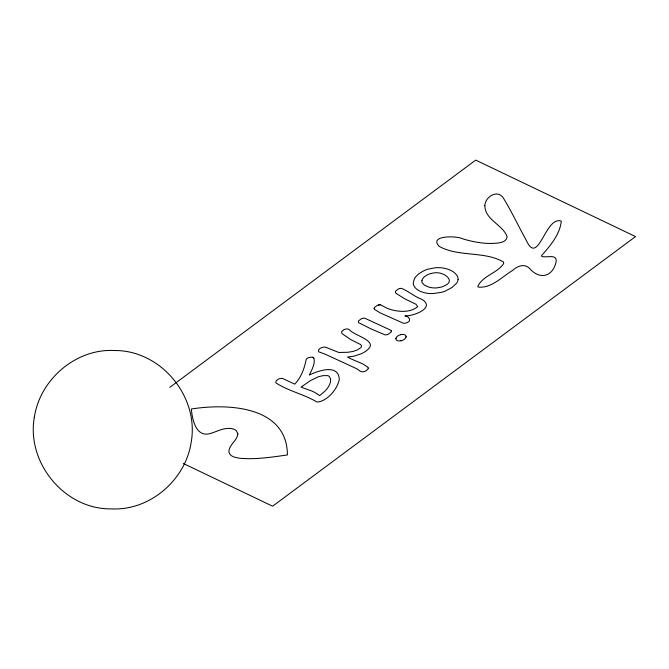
<?xml version="1.0" encoding="UTF-8"?>
<svg xmlns="http://www.w3.org/2000/svg" width="669" height="669" viewBox="0 0 669 669"><rect width="100%" height="100%" fill="white"/><g stroke="black" fill="none" stroke-linecap="round" stroke-linejoin="round"><path stroke-width="1" d="M374.205 308.66L374.255 308.141M302.572 386.046L310.541 380.552L317.934 376.956A19.493 11.072 -17.7 0 1 323.545 375.618L327.927 375.635A10.729 6.088 -17.7 0 1 329.549 376.806C332.225 380.327 329.633 385.068 327.492 388.204A24.368 13.84 -17.7 0 1 324.047 391.909L319.623 395.596L315.333 392.803A35.231 20.003 -17.7 0 0 313.493 391.775A60.427 34.311 -17.7 0 0 311.202 390.788L301.1 387.184L302.237 386.306M169.767 387.393L475.718 160.108L635.55 236.575L272.601 506.207L183.289 463.475M378.47 305.014L379.315 304.872M380.494 304.863L386.665 308.008A36.954 20.982 -17.7 0 0 389.634 309.195C398.481 312.03 410.34 312.908 417.715 306.645L415.917 304.203L404.778 298.834L395.764 293.147L395.379 291.383L398.298 288.991A4.298 2.442 -17.7 0 1 399.527 288.573A4.474 2.542 -17.7 0 1 400.38 288.414A3.955 2.241 -17.7 0 1 401.567 288.389C408.684 291.258 414.588 296.793 421.963 299.369C436.23 308.15 412.154 316.546 404.904 315.852C409.269 316.103 411.836 321.245 406.986 322.65A4.323 2.459 -17.7 0 1 405.765 323.06A4.566 2.592 -17.7 0 1 404.912 323.227L404.502 323.261A3.939 2.241 -17.7 0 1 403.374 323.211L380.117 312.858L374.456 309.346A4.089 2.325 -17.7 0 1 374.648 307.347L377.257 305.407A4.047 2.3 -17.7 0 1 380.435 304.872M313.861 357.974C315.551 363.744 311.637 369.915 309.321 375.05C318.001 370.802 338.464 363.443 339.3 379.331C337.552 388.848 327.961 400.346 318.277 401.969A6.983 3.964 -17.7 0 1 316.73 401.877C303.952 394.258 288.883 391.223 276.238 383.103A4.298 2.442 -17.7 0 1 275.862 382.442L275.954 381.389A4.123 2.341 -17.7 0 1 276.456 380.586L278.429 379.114A4.114 2.333 -17.7 0 1 279.642 378.654L281.356 378.37A4.323 2.45 -17.7 0 1 282.519 378.445L294.745 384.14C301.351 377.341 304.403 368.201 306.243 359.245A3.788 2.149 -17.7 0 1 306.996 358.525L307.69 358.082A4.056 2.3 -17.7 0 1 308.852 357.572L311.47 357.154A4.357 2.475 -17.7 0 1 313.803 357.957M312.582 357.296A4.767 2.701 -17.7 0 1 313.468 357.656M401.024 334.625A5.218 2.96 -17.7 0 0 396.299 337.469A5.218 2.96 -17.7 0 0 397.353 340.605A5.084 2.885 -17.7 0 0 400.43 340.864A6.105 3.47 -17.7 0 0 400.948 340.764M401.049 334.609A5.971 3.387 -17.7 0 1 401.826 334.483A5.118 2.91 -17.7 0 1 404.636 334.776A5.26 2.985 -17.7 0 1 405.69 337.937A5.26 2.985 -17.7 0 1 400.915 340.805M406.066 336.666A5.971 3.387 -17.7 0 1 405.999 337.151M395.931 338.706A6.105 3.47 -17.7 0 1 396.006 338.221M368.276 368.017L367.825 369.363L365.7 370.994A4.307 2.45 -17.7 0 1 364.521 371.471A4.633 2.634 -17.7 0 1 363.25 371.747L362.841 371.788A3.897 2.208 -17.7 0 1 361.72 371.738L360.75 371.429A20.538 11.666 -17.7 0 1 358.358 369.915A21.048 11.95 -17.7 0 0 355.908 368.368L325.527 354.336L318.971 351.919A3.73 2.116 -17.7 0 1 318.561 351.317L318.503 350.824A5.243 2.977 -17.7 0 1 318.72 349.979A4.666 2.651 -17.7 0 1 319.506 348.909A5.143 2.919 -17.7 0 1 320.618 348.056L323.478 347.119A6.121 3.47 -17.7 0 1 325.678 347.219L338.798 352.471L347.83 352.27L352.898 351.484L357.037 350.079L361.16 347.47L361.519 345.681L360.44 344.451L350.807 339.651L341.976 333.605L341.608 331.632L343.824 329.75A4.29 2.433 -17.7 0 1 344.987 329.282A4.758 2.701 -17.7 0 1 346.249 329.006L346.651 328.964A3.83 2.174 -17.7 0 1 347.763 329.006L349.067 329.499A8.881 5.043 -17.7 0 1 349.427 329.775C355.256 336.49 381.297 341.098 365.174 351.585A17.402 9.884 -17.7 0 1 361.285 353.759L354.336 356.059L347.512 357.087L349.996 358.316A149.187 84.712 -17.7 0 0 356.418 361.193A160.543 91.168 -17.7 0 1 362.916 364.011L367.39 366.796L368.276 368.017M484.849 205.483C484.824 219.942 502.812 224.567 507.186 236.784C506.073 243.575 496.774 243.056 491.531 243.449C481.847 243.575 472.281 241.66 463.023 238.95C458.307 235.848 428.311 234.777 439.157 246.351C458.758 257.297 484.264 250.783 503.489 262.005L503.673 263.569C497.351 273.245 482.834 275.519 477.833 286.365L478.126 287.051C491.171 288.648 501.917 276.882 512.446 270.552C517.321 265.919 525.031 262.934 530.149 269.063C540.075 279.951 552.661 276.657 556.014 262.206C557.812 253.409 546.59 258.058 541.857 256.444L541.539 255.6C550.227 245.874 559.945 234.459 561.299 221.138C545.302 215.343 538.453 267.056 526.403 240.497C518.341 226.231 511.601 211.128 502.854 197.305C496.707 189.377 485.217 197.179 484.849 205.483M391.256 331.004L391.198 331.531A4.114 2.333 -17.7 0 1 390.805 332.326L388.196 334.266A4.114 2.333 -17.7 0 1 386.975 334.676L386.13 334.818A4.047 2.3 -17.7 0 1 384.943 334.826L371.22 328.972L358.609 322.675A4.056 2.3 -17.7 0 1 358.375 321.981L358.433 321.454A4.114 2.333 -17.7 0 1 358.827 320.66L361.461 318.703A4.014 2.275 -17.7 0 1 362.673 318.302L363.518 318.16A4.073 2.316 -17.7 0 1 364.689 318.16L391.014 330.319A4.047 2.3 -17.7 0 1 391.256 331.004M237.88 433.846C237.169 440.812 228.898 444.693 228.89 451.918C229.843 456.986 236.216 457.663 240.372 458.307C256.11 459.636 271.857 457.111 287.411 454.962C287.177 405.631 227.151 403.307 191.367 409.01C192.137 418.995 195.866 437.459 209.782 433.637C216.33 431.898 222.468 428.06 229.45 428.394A14.049 7.978 -17.7 0 1 236.316 430.685L237.88 433.846M34.286 417.565C26.384 463.065 64.91 509.594 111.33 508.875C149.655 510.957 185.38 480.158 191.133 442.569C199.487 397.018 161.212 350.247 114.708 350.531C75.948 348.298 39.839 379.499 34.286 417.565M458.081 279.391L457.696 281.248A13.681 7.769 -17.7 0 1 456.71 283.104L451.951 287.511L445.395 291.048A18.983 10.779 -17.7 0 1 441.883 292.244L433.303 293.549A27.605 15.671 -17.7 0 1 425.267 292.93C420.793 291.851 415.65 289.886 413.718 285.345A20.597 11.699 -17.7 0 1 413.35 282.293L414.379 278.889A17.034 9.675 -17.7 0 1 416.837 275.645L418.602 274.073A21.291 12.092 -17.7 0 1 421.035 272.35L423.82 270.786A16.968 9.634 -17.7 0 1 427.792 269.197L435.469 267.742A26.016 14.777 -17.7 0 1 441.364 267.792C447.126 268.47 453.431 270.51 456.944 275.436A25.188 14.3 -17.7 0 1 457.68 276.899A20.488 11.632 -17.7 0 1 458.014 278.145L458.081 279.391M421.955 280.654L421.913 280.972A11.298 6.414 -17.7 0 0 422.198 282.753L424.43 285.195L429.122 287.185A21.634 12.285 -17.7 0 0 434.674 287.946A17.051 9.684 -17.7 0 0 436.991 287.879L441.557 287.026A10.219 5.804 -17.7 0 0 444.3 285.906C456.275 280.913 444.183 272.509 436.765 272.751A12.711 7.217 -17.7 0 0 433.019 273.036L430.251 273.688A10.545 5.988 -17.7 0 0 426.337 275.427L424.347 276.849A9.132 5.185 -17.7 0 0 422.315 279.433L421.955 280.654"/></g></svg>
